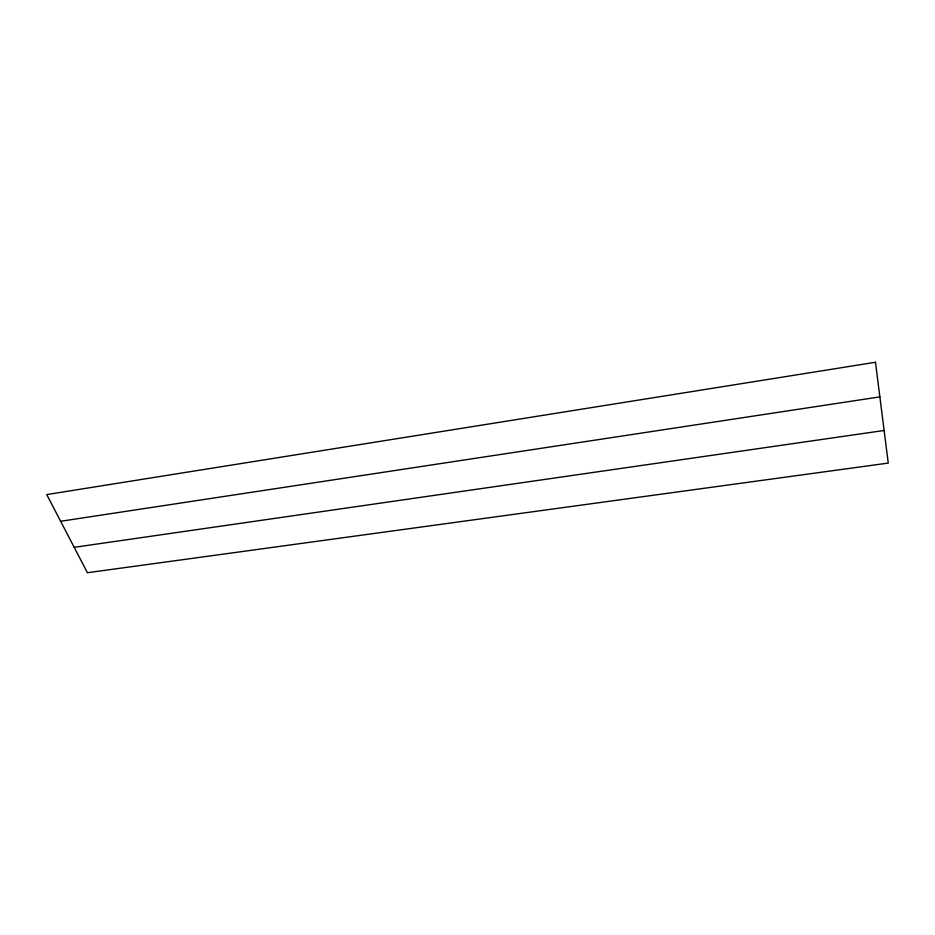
<?xml version="1.0" encoding="UTF-8"?>
<svg xmlns="http://www.w3.org/2000/svg" width="935" height="935" viewBox="0 0 935 935"><rect width="100%" height="100%" fill="white"/><g stroke="black" fill="none" stroke-linecap="round" stroke-linejoin="round"><path stroke-width="1.4" d="M60.646 521.274L879.87 396.884M74.192 547.326L884.124 430.474M875.476 362.266L46.75 494.58L87.411 572.734L888.25 463.082L875.476 362.266"/></g></svg>
